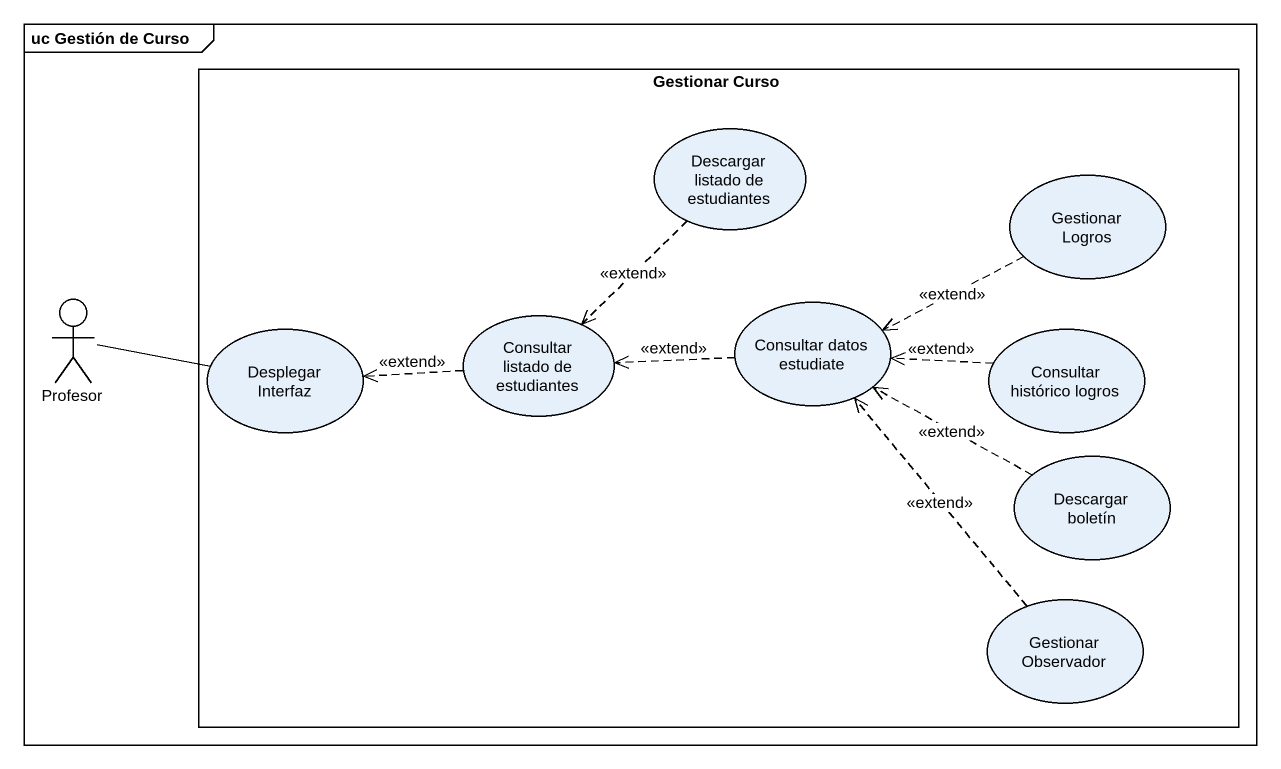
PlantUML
@startuml
mainframe uc Gestión de Curso
rectangle "Gestionar Curso" as Gestionar_Curso {
  usecase "Descargar listado de estudiantes" as Descargar_listado_de
  usecase "Gestionar Logros" as Gestionar_Logros
  usecase "Consultar listado de estudiantes" as Consultar_listado_de
  usecase "Consultar datos estudiate" as Consultar_datos_estudiate
  usecase "Desplegar Interfaz" as Desplegar_Interfaz
  usecase "Consultar histórico logros" as Consultar_histórico_logros
  usecase "Descargar boletín" as Descargar_boletín
  usecase "Gestionar Observador" as Gestionar_Observador
}
actor Profesor
Descargar_listado_de ..> Consultar_listado_de : <<extend>>
Gestionar_Logros .left.> Consultar_datos_estudiate : <<extend>>
Profesor -right- Desplegar_Interfaz
Consultar_listado_de .left.> Desplegar_Interfaz : <<extend>>
Consultar_datos_estudiate .left.> Consultar_listado_de : <<extend>>
Consultar_histórico_logros .left.> Consultar_datos_estudiate : <<extend>>
Descargar_boletín .left.> Consultar_datos_estudiate : <<extend>>
Gestionar_Observador .up.> Consultar_datos_estudiate : <<extend>>
@enduml
